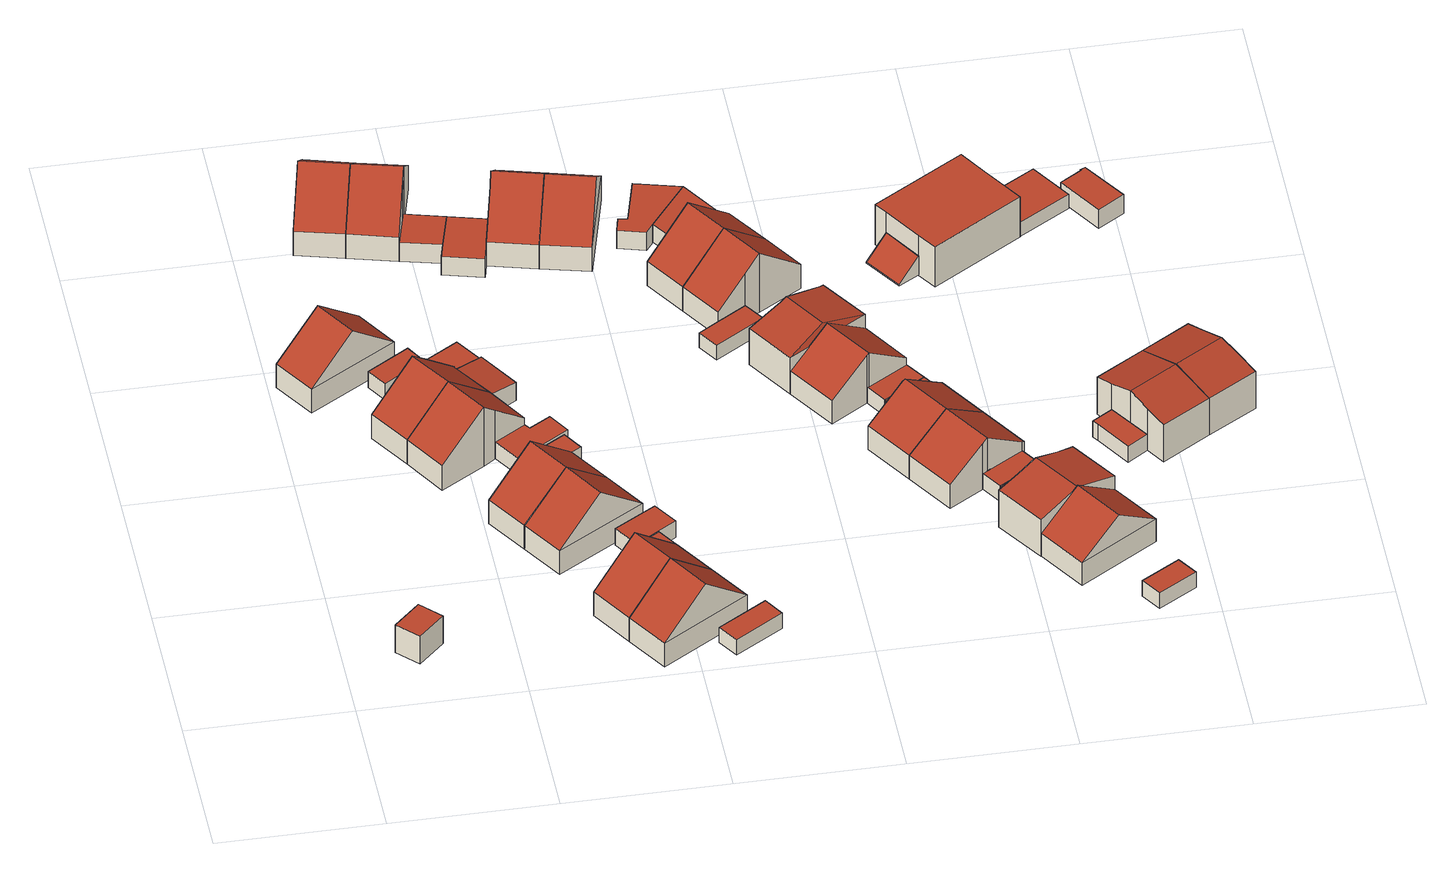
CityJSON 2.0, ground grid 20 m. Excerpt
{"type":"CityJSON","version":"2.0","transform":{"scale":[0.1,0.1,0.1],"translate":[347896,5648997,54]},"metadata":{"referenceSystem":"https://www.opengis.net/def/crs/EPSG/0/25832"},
"CityObjects":{
"building1":{"type":"Building","attributes":{"Geometrietyp2DReferenz":"3000","Gemeindeschluessel":"05315000","function":"51009_1610","roofType":"9999","measuredHeight":4.1},"geometry":[{"type":"Solid","lod":"2","boundaries":[[[[0,1,2,3]],[[1,4,5,2]],[[0,6,4,1]],[[3,7,6,0]],[[2,5,7,3]],[[4,6,7,5]]]],"semantics":{"surfaces":[{"type":"RoofSurface"},{"type":"WallSurface"},{"type":"GroundSurface"}],"values":[[0,1,1,1,1,2]]}}]},
"building2":{"type":"Building","attributes":{"Geometrietyp2DReferenz":"3000","Gemeindeschluessel":"05315000","function":"31001_1010","roofType":"3100","measuredHeight":8.74,"storeysAboveGround":1},"address":[{"country":"Germany","locality":"Köln","thoroughfareNumber":"72","thoroughfareName":"Im Buschfelde"}],"geometry":[{"type":"Solid","lod":"2","boundaries":[[[[8,9,10,11]],[[12,13,9,8]],[[14,15,13,12]],[[11,10,15,14]],[[8,16,12]],[[14,17,11]],[[11,17,16,8]],[[12,16,17,14]],[[9,13,15,10]]]],"semantics":{"surfaces":[{"type":"WallSurface"},{"type":"RoofSurface"},{"type":"GroundSurface"}],"values":[[0,0,0,0,0,0,1,1,2]]}}]},
"building3":{"type":"Building","attributes":{"Geometrietyp2DReferenz":"3000","Gemeindeschluessel":"05315000","function":"31001_1010","roofType":"3100","measuredHeight":8.87,"storeysAboveGround":1},"address":[{"country":"Germany","locality":"Köln","thoroughfareNumber":"70","thoroughfareName":"Im Buschfelde"}],"geometry":[{"type":"Solid","lod":"2","boundaries":[[[[18,19,20,21]],[[22,23,19,18]],[[24,25,23,22]],[[26,27,25,24]],[[28,29,27,26]],[[30,31,29,28]],[[32,33,31,30]],[[21,20,33,32]],[[24,22,18,26]],[[21,32,30,28,26,18]],[[19,23,25,27,29,31,33,20]]]],"semantics":{"surfaces":[{"type":"WallSurface"},{"type":"RoofSurface"},{"type":"GroundSurface"}],"values":[[0,0,0,0,0,0,0,0,1,1,2]]}}]},
"building4":{"type":"Building","attributes":{"Geometrietyp2DReferenz":"3000","Gemeindeschluessel":"05315000","function":"31001_2463","roofType":"1000","measuredHeight":2.4,"storeysAboveGround":1},"address":[{"country":"Germany","locality":"Köln","thoroughfareNumber":"72","thoroughfareName":"Im Buschfelde"}],"geometry":[{"type":"Solid","lod":"2","boundaries":[[[[34,35,36,37]],[[38,39,35,34]],[[40,41,39,38]],[[42,43,41,40]],[[37,36,43,42]],[[40,38,34,37,42]],[[35,39,41,43,36]]]],"semantics":{"surfaces":[{"type":"WallSurface"},{"type":"RoofSurface"},{"type":"GroundSurface"}],"values":[[0,0,0,0,0,1,2]]}}]},
"building5":{"type":"Building","attributes":{"Geometrietyp2DReferenz":"3000","Gemeindeschluessel":"05315000","function":"31001_1010","roofType":"3100","measuredHeight":8.86,"storeysAboveGround":1},"address":[{"country":"Germany","locality":"Köln","thoroughfareNumber":"68","thoroughfareName":"Im Buschfelde"}],"geometry":[{"type":"Solid","lod":"2","boundaries":[[[[44,45,46,47]],[[22,23,45,44]],[[18,19,23,22]],[[21,20,19,18]],[[48,49,20,21]],[[50,51,49,48]],[[47,46,51,50]],[[22,44,47,18]],[[50,48,21,18,47]],[[45,23,19,20,49,51,46]]]],"semantics":{"surfaces":[{"type":"WallSurface"},{"type":"RoofSurface"},{"type":"GroundSurface"}],"values":[[0,0,0,0,0,0,0,1,1,2]]}}]},
"building6":{"type":"Building","attributes":{"Geometrietyp2DReferenz":"3000","Gemeindeschluessel":"05315000","function":"31001_2463","roofType":"1000","measuredHeight":2.37,"storeysAboveGround":1},"address":[{"country":"Germany","locality":"Köln","thoroughfareNumber":"70","thoroughfareName":"Im Buschfelde"}],"geometry":[{"type":"Solid","lod":"2","boundaries":[[[[52,53,35,34]],[[54,55,53,52]],[[56,33,55,54]],[[57,31,33,56]],[[58,29,31,57]],[[38,39,29,58]],[[34,35,39,38]],[[58,57,56,54,52,34,38]],[[53,55,33,31,29,39,35]]]],"semantics":{"surfaces":[{"type":"WallSurface"},{"type":"RoofSurface"},{"type":"GroundSurface"}],"values":[[0,0,0,0,0,0,0,1,2]]}}]},
"building7":{"type":"Building","attributes":{"Geometrietyp2DReferenz":"3000","Gemeindeschluessel":"05315000","function":"31001_1010","roofType":"3100","measuredHeight":8.75,"storeysAboveGround":1},"address":[{"country":"Germany","locality":"Köln","thoroughfareNumber":"66","thoroughfareName":"Im Buschfelde"}],"geometry":[{"type":"Solid","lod":"2","boundaries":[[[[59,60,61,62]],[[63,64,60,59]],[[65,66,64,63]],[[62,61,66,65]],[[59,67,63]],[[65,68,62]],[[62,68,67,59]],[[63,67,68,65]],[[60,64,66,61]]]],"semantics":{"surfaces":[{"type":"WallSurface"},{"type":"RoofSurface"},{"type":"GroundSurface"}],"values":[[0,0,0,0,0,0,1,1,2]]}}]},
"building8":{"type":"Building","attributes":{"Geometrietyp2DReferenz":"3000","Gemeindeschluessel":"05315000","function":"31001_1010","roofType":"3100","measuredHeight":8.79,"storeysAboveGround":1},"address":[{"country":"Germany","locality":"Köln","thoroughfareNumber":"87","thoroughfareName":"Klausenburg-Str."}],"geometry":[{"type":"Solid","lod":"2","boundaries":[[[[69,70,71,72]],[[73,74,70,69]],[[75,76,74,73]],[[72,71,76,75]],[[69,77,73]],[[75,78,72]],[[72,78,77,69]],[[73,77,78,75]],[[70,74,76,71]]]],"semantics":{"surfaces":[{"type":"WallSurface"},{"type":"RoofSurface"},{"type":"GroundSurface"}],"values":[[0,0,0,0,0,0,1,1,2]]}}]},
"building9":{"type":"Building","attributes":{"Geometrietyp2DReferenz":"3000","Gemeindeschluessel":"05315000","function":"31001_1010","roofType":"3100","measuredHeight":8.76,"storeysAboveGround":1},"address":[{"country":"Germany","locality":"Köln","thoroughfareNumber":"64","thoroughfareName":"Im Buschfelde"}],"geometry":[{"type":"Solid","lod":"2","boundaries":[[[[79,80,60,59]],[[81,82,80,79]],[[63,64,82,81]],[[59,60,64,63]],[[79,83,81]],[[63,67,59]],[[59,67,83,79]],[[81,83,67,63]],[[80,82,64,60]]]],"semantics":{"surfaces":[{"type":"WallSurface"},{"type":"RoofSurface"},{"type":"GroundSurface"}],"values":[[0,0,0,0,0,0,1,1,2]]}}]},
"building10":{"type":"Building","attributes":{"Geometrietyp2DReferenz":"3000","Gemeindeschluessel":"05315000","function":"31001_1010","roofType":"2100","measuredHeight":3.06},"address":[{"country":"Germany","locality":"Köln","thoroughfareNumber":"70","thoroughfareName":"Im Buschfelde"}],"geometry":[{"type":"Solid","lod":"2","boundaries":[[[[84,85,86,87]],[[88,89,85,84]],[[90,91,89,88]],[[87,86,91,90]],[[88,84,87,90]],[[85,89,91,86]]]],"semantics":{"surfaces":[{"type":"WallSurface"},{"type":"RoofSurface"},{"type":"GroundSurface"}],"values":[[0,0,0,0,1,2]]}}]},
"building11":{"type":"Building","attributes":{"Geometrietyp2DReferenz":"3000","Gemeindeschluessel":"05315000","function":"31001_2463","roofType":"1000","measuredHeight":2.52,"storeysAboveGround":1},"address":[{"country":"Germany","locality":"Köln","thoroughfareNumber":"68","thoroughfareName":"Im Buschfelde"}],"geometry":[{"type":"Solid","lod":"2","boundaries":[[[[92,93,94,95]],[[96,97,93,92]],[[98,99,97,96]],[[100,101,99,98]],[[102,103,101,100]],[[95,94,103,102]],[[100,98,96,92,95,102]],[[93,97,99,101,103,94]]]],"semantics":{"surfaces":[{"type":"WallSurface"},{"type":"RoofSurface"},{"type":"GroundSurface"}],"values":[[0,0,0,0,0,0,1,2]]}}]},
"building12":{"type":"Building","attributes":{"Geometrietyp2DReferenz":"3000","Gemeindeschluessel":"05315000","function":"31001_1010","roofType":"3100","measuredHeight":8.81,"storeysAboveGround":1},"address":[{"country":"Germany","locality":"Köln","thoroughfareNumber":"62","thoroughfareName":"Im Buschfelde"}],"geometry":[{"type":"Solid","lod":"2","boundaries":[[[[104,105,106,107]],[[108,109,105,104]],[[110,111,109,108]],[[107,106,111,110]],[[104,112,108]],[[110,113,107]],[[107,113,112,104]],[[108,112,113,110]],[[105,109,111,106]]]],"semantics":{"surfaces":[{"type":"WallSurface"},{"type":"RoofSurface"},{"type":"GroundSurface"}],"values":[[0,0,0,0,0,0,1,1,2]]}}]},
"building13":{"type":"Building","attributes":{"Geometrietyp2DReferenz":"3000","Gemeindeschluessel":"05315000","function":"31001_2463","roofType":"1000","measuredHeight":2.26,"storeysAboveGround":1},"address":[{"country":"Germany","locality":"Köln","thoroughfareNumber":"66","thoroughfareName":"Im Buschfelde"}],"geometry":[{"type":"Solid","lod":"2","boundaries":[[[[114,115,116,117]],[[118,119,115,114]],[[120,121,119,118]],[[117,116,121,120]],[[118,114,117,120]],[[115,119,121,116]]]],"semantics":{"surfaces":[{"type":"WallSurface"},{"type":"RoofSurface"},{"type":"GroundSurface"}],"values":[[0,0,0,0,1,2]]}}]},
"building14":{"type":"Building","attributes":{"Geometrietyp2DReferenz":"3000","Gemeindeschluessel":"05315000","function":"31001_1010","roofType":"3100","measuredHeight":8.82,"storeysAboveGround":1},"address":[{"country":"Germany","locality":"Köln","thoroughfareNumber":"60","thoroughfareName":"Im Buschfelde"}],"geometry":[{"type":"Solid","lod":"2","boundaries":[[[[122,123,105,104]],[[124,125,123,122]],[[108,109,125,124]],[[104,105,109,108]],[[122,126,124]],[[108,112,104]],[[104,112,126,122]],[[124,126,112,108]],[[123,125,109,105]]]],"semantics":{"surfaces":[{"type":"WallSurface"},{"type":"RoofSurface"},{"type":"GroundSurface"}],"values":[[0,0,0,0,0,0,1,1,2]]}}]},
"building15":{"type":"Building","attributes":{"Geometrietyp2DReferenz":"3000","Gemeindeschluessel":"05315000","function":"31001_1010","roofType":"3100","measuredHeight":8.76,"storeysAboveGround":1},"address":[{"country":"Germany","locality":"Köln","thoroughfareNumber":"85","thoroughfareName":"Klausenburg-Str."}],"geometry":[{"type":"Solid","lod":"2","boundaries":[[[[73,74,127,128]],[[77,129,74,73]],[[69,70,129,77]],[[130,131,70,69]],[[132,133,131,130]],[[134,135,133,132]],[[128,127,135,134]],[[73,128,134,132,77]],[[130,69,77,132]],[[74,129,70,131,133,135,127]]]],"semantics":{"surfaces":[{"type":"WallSurface"},{"type":"RoofSurface"},{"type":"GroundSurface"}],"values":[[0,0,0,0,0,0,0,1,1,2]]}}]},
"building16":{"type":"Building","attributes":{"Geometrietyp2DReferenz":"3000","Gemeindeschluessel":"05315000","function":"31001_2463","roofType":"1000","measuredHeight":2.29,"storeysAboveGround":1},"address":[{"country":"Germany","locality":"Köln","thoroughfareNumber":"62","thoroughfareName":"Im Buschfelde"}],"geometry":[{"type":"Solid","lod":"2","boundaries":[[[[136,137,138,139]],[[140,141,137,136]],[[142,143,141,140]],[[139,138,143,142]],[[140,136,139,142]],[[137,141,143,138]]]],"semantics":{"surfaces":[{"type":"WallSurface"},{"type":"RoofSurface"},{"type":"GroundSurface"}],"values":[[0,0,0,0,1,2]]}}]},
"building17":{"type":"Building","attributes":{"Geometrietyp2DReferenz":"3000","Gemeindeschluessel":"05315000","function":"31001_2463","roofType":"1000","measuredHeight":2.54,"storeysAboveGround":1},"address":[{"country":"Germany","locality":"Köln","thoroughfareNumber":"64","thoroughfareName":"Im Buschfelde"}],"geometry":[{"type":"Solid","lod":"2","boundaries":[[[[144,145,146,147]],[[148,149,145,144]],[[150,151,149,148]],[[147,146,151,150]],[[148,144,147,150]],[[145,149,151,146]]]],"semantics":{"surfaces":[{"type":"WallSurface"},{"type":"RoofSurface"},{"type":"GroundSurface"}],"values":[[0,0,0,0,1,2]]}}]},
"building18":{"type":"Building","attributes":{"Geometrietyp2DReferenz":"3000","Gemeindeschluessel":"05315000","function":"31001_2463","roofType":"1000","measuredHeight":2.73,"storeysAboveGround":1},"address":[{"country":"Germany","locality":"Köln","thoroughfareNumber":"85","thoroughfareName":"Klausenburg-Str."}],"geometry":[{"type":"Solid","lod":"2","boundaries":[[[[152,153,135,154]],[[155,156,153,152]],[[157,127,156,155]],[[154,135,127,157]],[[155,152,154,157]],[[153,156,127,135]]]],"semantics":{"surfaces":[{"type":"WallSurface"},{"type":"RoofSurface"},{"type":"GroundSurface"}],"values":[[0,0,0,0,1,2]]}}]},
"building19":{"type":"Building","attributes":{"Geometrietyp2DReferenz":"3000","Gemeindeschluessel":"05315000","function":"31001_2463","roofType":"1000","measuredHeight":2.34,"storeysAboveGround":1},"address":[{"country":"Germany","locality":"Köln","thoroughfareNumber":"60","thoroughfareName":"Im Buschfelde"}],"geometry":[{"type":"Solid","lod":"2","boundaries":[[[[158,159,160,161]],[[162,163,159,158]],[[164,165,163,162]],[[161,160,165,164]],[[162,158,161,164]],[[159,163,165,160]]]],"semantics":{"surfaces":[{"type":"WallSurface"},{"type":"RoofSurface"},{"type":"GroundSurface"}],"values":[[0,0,0,0,1,2]]}}]},
"building20":{"type":"Building","attributes":{"Geometrietyp2DReferenz":"3000","Gemeindeschluessel":"05315000","function":"31001_2463","roofType":"1000","measuredHeight":2.73,"storeysAboveGround":1},"address":[{"country":"Germany","locality":"Köln","thoroughfareNumber":"83","thoroughfareName":"Klausenburg-Str."}],"geometry":[{"type":"Solid","lod":"2","boundaries":[[[[152,153,156,155]],[[166,167,153,152]],[[168,169,167,166]],[[170,171,169,168]],[[172,173,171,170]],[[155,156,173,172]],[[170,168,166,152,155,172]],[[153,167,169,171,173,156]]]],"semantics":{"surfaces":[{"type":"WallSurface"},{"type":"RoofSurface"},{"type":"GroundSurface"}],"values":[[0,0,0,0,0,0,1,2]]}}]},
"building21":{"type":"Building","attributes":{"Geometrietyp2DReferenz":"3000","Gemeindeschluessel":"05315000","function":"31001_1010","roofType":"3100","measuredHeight":8.78,"storeysAboveGround":1},"address":[{"country":"Germany","locality":"Köln","thoroughfareNumber":"83","thoroughfareName":"Klausenburg-Str."}],"geometry":[{"type":"Solid","lod":"2","boundaries":[[[[174,167,169,175]],[[176,177,167,174]],[[178,179,177,176]],[[180,181,179,178]],[[182,183,181,180]],[[184,185,183,182]],[[175,169,185,184]],[[174,175,184,182,176]],[[180,178,176,182]],[[167,177,179,181,183,185,169]]]],"semantics":{"surfaces":[{"type":"WallSurface"},{"type":"RoofSurface"},{"type":"GroundSurface"}],"values":[[0,0,0,0,0,0,0,1,1,2]]}}]},
"building22":{"type":"Building","attributes":{"Geometrietyp2DReferenz":"3000","Gemeindeschluessel":"05315000","function":"31001_1010","roofType":"3100","measuredHeight":8.82,"storeysAboveGround":1},"address":[{"country":"Germany","locality":"Köln","thoroughfareNumber":"81","thoroughfareName":"Klausenburg-Str."}],"geometry":[{"type":"Solid","lod":"2","boundaries":[[[[186,187,181,180]],[[188,189,187,186]],[[184,185,189,188]],[[180,181,185,184]],[[186,190,188]],[[184,182,180]],[[180,182,190,186]],[[188,190,182,184]],[[187,189,185,181]]]],"semantics":{"surfaces":[{"type":"WallSurface"},{"type":"RoofSurface"},{"type":"GroundSurface"}],"values":[[0,0,0,0,0,0,1,1,2]]}}]},
"building23":{"type":"Building","attributes":{"Geometrietyp2DReferenz":"3000","Gemeindeschluessel":"05315000","function":"31001_2463","roofType":"1000","measuredHeight":2.26,"storeysAboveGround":1},"address":[{"country":"Germany","locality":"Köln","thoroughfareNumber":"77","thoroughfareName":"Klausenburg-Str."}],"geometry":[{"type":"Solid","lod":"2","boundaries":[[[[191,192,193,194]],[[195,196,192,191]],[[197,198,196,195]],[[199,200,198,197]],[[194,193,200,199]],[[197,195,191,194,199]],[[192,196,198,200,193]]]],"semantics":{"surfaces":[{"type":"WallSurface"},{"type":"RoofSurface"},{"type":"GroundSurface"}],"values":[[0,0,0,0,0,1,2]]}}]},
"building24":{"type":"Building","attributes":{"Geometrietyp2DReferenz":"3000","Gemeindeschluessel":"05315000","function":"31001_2463","roofType":"1000","measuredHeight":2.73,"storeysAboveGround":1},"address":[{"country":"Germany","locality":"Köln","thoroughfareNumber":"81","thoroughfareName":"Klausenburg-Str."}],"geometry":[{"type":"Solid","lod":"2","boundaries":[[[[201,202,203,204]],[[205,206,202,201]],[[207,208,206,205]],[[209,210,208,207]],[[211,212,210,209]],[[213,214,212,211]],[[204,203,214,213]],[[211,209,207,205,201,204,213]],[[202,206,208,210,212,214,203]]]],"semantics":{"surfaces":[{"type":"WallSurface"},{"type":"RoofSurface"},{"type":"GroundSurface"}],"values":[[0,0,0,0,0,0,0,1,2]]}}]},
"building25":{"type":"Building","attributes":{"Geometrietyp2DReferenz":"3000","Gemeindeschluessel":"05315000","function":"31001_1010","roofType":"3100","measuredHeight":8.79,"storeysAboveGround":1},"address":[{"country":"Germany","locality":"Köln","thoroughfareNumber":"79","thoroughfareName":"Klausenburg-Str."}],"geometry":[{"type":"Solid","lod":"2","boundaries":[[[[215,216,217,218]],[[219,220,216,215]],[[221,222,220,219]],[[218,217,222,221]],[[215,223,219]],[[221,224,218]],[[218,224,223,215]],[[219,223,224,221]],[[216,220,222,217]]]],"semantics":{"surfaces":[{"type":"WallSurface"},{"type":"RoofSurface"},{"type":"GroundSurface"}],"values":[[0,0,0,0,0,0,1,1,2]]}}]},
"building26":{"type":"Building","attributes":{"Geometrietyp2DReferenz":"3000","Gemeindeschluessel":"05315000","function":"31001_2463","roofType":"1000","measuredHeight":2.69,"storeysAboveGround":1},"address":[{"country":"Germany","locality":"Köln","thoroughfareNumber":"79","thoroughfareName":"Klausenburg-Str."}],"geometry":[{"type":"Solid","lod":"2","boundaries":[[[[225,226,227,207]],[[228,229,226,225]],[[209,230,229,228]],[[207,227,230,209]],[[228,225,207,209]],[[226,229,230,227]]]],"semantics":{"surfaces":[{"type":"WallSurface"},{"type":"RoofSurface"},{"type":"GroundSurface"}],"values":[[0,0,0,0,1,2]]}}]},
"building27":{"type":"Building","attributes":{"Geometrietyp2DReferenz":"3000","Gemeindeschluessel":"05315000","function":"31001_1010","roofType":"3100","measuredHeight":8.8,"storeysAboveGround":1},"address":[{"country":"Germany","locality":"Köln","thoroughfareNumber":"77","thoroughfareName":"Klausenburg-Str."}],"geometry":[{"type":"Solid","lod":"2","boundaries":[[[[231,232,233,234]],[[235,236,232,231]],[[219,220,236,235]],[[223,237,220,219]],[[215,216,237,223]],[[238,239,216,215]],[[234,233,239,238]],[[219,235,231,234,223]],[[238,215,223,234]],[[232,236,220,237,216,239,233]]]],"semantics":{"surfaces":[{"type":"WallSurface"},{"type":"RoofSurface"},{"type":"GroundSurface"}],"values":[[0,0,0,0,0,0,0,1,1,2]]}}]},
"building28":{"type":"Building","attributes":{"Geometrietyp2DReferenz":"3000","Gemeindeschluessel":"05315000","function":"31001_1010","roofType":"5000","measuredHeight":6.84,"storeysAboveGround":1},"address":[{"country":"Germany","locality":"Köln","thoroughfareNumber":"75","thoroughfareName":"Klausenburg-Str."}],"geometry":[{"type":"Solid","lod":"2","boundaries":[[[[240,241,242,243]],[[244,245,241,240]],[[246,247,245,244]],[[248,249,247,246]],[[250,251,249,248]],[[252,253,251,250]],[[243,242,253,252]],[[246,244,240,243,254]],[[243,252,254]],[[252,250,248,246,254]],[[241,245,247,249,251,253,242]]]],"semantics":{"surfaces":[{"type":"WallSurface"},{"type":"RoofSurface"},{"type":"GroundSurface"}],"values":[[0,0,0,0,0,0,0,1,1,1,2]]}}]},
"building29":{"type":"Building","attributes":{"Geometrietyp2DReferenz":"3000","Gemeindeschluessel":"05315000","function":"31001_2463","roofType":"1000","measuredHeight":2.37,"storeysAboveGround":1},"address":[{"country":"Germany","locality":"Köln","thoroughfareNumber":"75","thoroughfareName":"Klausenburg-Str."}],"geometry":[{"type":"Solid","lod":"2","boundaries":[[[[255,249,256,257]],[[258,245,249,255]],[[259,260,245,258]],[[257,256,260,259]],[[258,255,257,259]],[[249,245,260,256]]]],"semantics":{"surfaces":[{"type":"WallSurface"},{"type":"RoofSurface"},{"type":"GroundSurface"}],"values":[[0,0,0,0,1,2]]}}]},
"building30":{"type":"Building","attributes":{"Geometrietyp2DReferenz":"3000","Gemeindeschluessel":"05315000","function":"31001_1010","roofType":"3100","measuredHeight":7.34,"storeysAboveGround":1},"address":[{"country":"Germany","locality":"Köln","thoroughfareNumber":"73","thoroughfareName":"Klausenburg-Str."}],"geometry":[{"type":"Solid","lod":"2","boundaries":[[[[261,242,262,263]],[[264,265,242,261]],[[266,253,265,264]],[[267,268,253,266]],[[269,270,268,267]],[[271,272,270,269]],[[263,262,272,271]],[[261,263,271,269,264]],[[267,266,264,269]],[[242,265,253,268,270,272,262]]]],"semantics":{"surfaces":[{"type":"WallSurface"},{"type":"RoofSurface"},{"type":"GroundSurface"}],"values":[[0,0,0,0,0,0,0,1,1,2]]}}]},
"building31":{"type":"Building","attributes":{"Geometrietyp2DReferenz":"3000","Gemeindeschluessel":"05315000","function":"31001_1010","roofType":"3100","measuredHeight":7.29,"storeysAboveGround":1},"address":[{"country":"Germany","locality":"Köln","thoroughfareNumber":"71","thoroughfareName":"Klausenburg-Str."}],"geometry":[{"type":"Solid","lod":"2","boundaries":[[[[273,274,275,276]],[[277,278,274,273]],[[279,280,278,277]],[[281,282,280,279]],[[283,284,282,281]],[[285,286,284,283]],[[276,275,286,285]],[[279,277,273,276,281]],[[285,283,281,276]],[[274,278,280,282,284,286,275]]]],"semantics":{"surfaces":[{"type":"WallSurface"},{"type":"RoofSurface"},{"type":"GroundSurface"}],"values":[[0,0,0,0,0,0,0,1,1,2]]}}]},
"building32":{"type":"Building","attributes":{"Geometrietyp2DReferenz":"3000","Gemeindeschluessel":"05315000","function":"31001_2463","roofType":"1000","measuredHeight":2.34,"storeysAboveGround":1},"address":[{"country":"Germany","locality":"Köln","thoroughfareNumber":"73","thoroughfareName":"Klausenburg-Str."}],"geometry":[{"type":"Solid","lod":"2","boundaries":[[[[287,288,268,289]],[[290,291,288,287]],[[292,272,291,290]],[[289,268,272,292]],[[290,287,289,292]],[[288,291,272,268]]]],"semantics":{"surfaces":[{"type":"WallSurface"},{"type":"RoofSurface"},{"type":"GroundSurface"}],"values":[[0,0,0,0,1,2]]}}]},
"building33":{"type":"Building","attributes":{"Geometrietyp2DReferenz":"3000","Gemeindeschluessel":"05315000","function":"31001_2463","roofType":"1000","measuredHeight":2.35,"storeysAboveGround":1},"address":[{"country":"Germany","locality":"Köln","thoroughfareNumber":"71","thoroughfareName":"Klausenburg-Str."}],"geometry":[{"type":"Solid","lod":"2","boundaries":[[[[293,284,288,287]],[[294,280,284,293]],[[290,291,280,294]],[[287,288,291,290]],[[294,293,287,290]],[[284,280,291,288]]]],"semantics":{"surfaces":[{"type":"WallSurface"},{"type":"RoofSurface"},{"type":"GroundSurface"}],"values":[[0,0,0,0,1,2]]}}]},
"building34":{"type":"Building","attributes":{"Geometrietyp2DReferenz":"3000","Gemeindeschluessel":"05315000","function":"31001_1010","roofType":"3100","measuredHeight":7.27,"storeysAboveGround":1},"address":[{"country":"Germany","locality":"Köln","thoroughfareNumber":"69","thoroughfareName":"Klausenburg-Str."}],"geometry":[{"type":"Solid","lod":"2","boundaries":[[[[295,296,297,298]],[[299,300,296,295]],[[273,274,300,299]],[[276,275,274,273]],[[285,286,275,276]],[[301,302,286,285]],[[303,304,302,301]],[[298,297,304,303]],[[273,299,295,298,276]],[[303,301,285,276,298]],[[296,300,274,275,286,302,304,297]]]],"semantics":{"surfaces":[{"type":"WallSurface"},{"type":"RoofSurface"},{"type":"GroundSurface"}],"values":[[0,0,0,0,0,0,0,0,1,1,2]]}}]},
"building35":{"type":"Building","attributes":{"Geometrietyp2DReferenz":"3000","Gemeindeschluessel":"05315000","function":"31001_2463","roofType":"1000","measuredHeight":2.31,"storeysAboveGround":1},"address":[{"country":"Germany","locality":"Köln","thoroughfareNumber":"69","thoroughfareName":"Klausenburg-Str."}],"geometry":[{"type":"Solid","lod":"2","boundaries":[[[[305,306,307,308]],[[309,310,306,305]],[[311,312,310,309]],[[308,307,312,311]],[[309,305,308,311]],[[306,310,312,307]]]],"semantics":{"surfaces":[{"type":"WallSurface"},{"type":"RoofSurface"},{"type":"GroundSurface"}],"values":[[0,0,0,0,1,2]]}}]},
"building36":{"type":"Building","attributes":{"Geometrietyp2DReferenz":"3000","Gemeindeschluessel":"05315000","function":"31001_2463","roofType":"1000","measuredHeight":2.35,"storeysAboveGround":1},"address":[{"country":"Germany","locality":"Köln","thoroughfareNumber":"67","thoroughfareName":"Klausenburg-Str."}],"geometry":[{"type":"Solid","lod":"2","boundaries":[[[[313,314,315,305]],[[316,317,314,313]],[[309,318,317,316]],[[305,315,318,309]],[[316,313,305,309]],[[314,317,318,315]]]],"semantics":{"surfaces":[{"type":"WallSurface"},{"type":"RoofSurface"},{"type":"GroundSurface"}],"values":[[0,0,0,0,1,2]]}}]},
"building37":{"type":"Building","attributes":{"Geometrietyp2DReferenz":"3000","Gemeindeschluessel":"05315000","function":"31001_1010","roofType":"3100","measuredHeight":7.01,"storeysAboveGround":1},"address":[{"country":"Germany","locality":"Köln","thoroughfareNumber":"67","thoroughfareName":"Klausenburg-Str."}],"geometry":[{"type":"Solid","lod":"2","boundaries":[[[[319,320,321,322]],[[323,324,320,319]],[[325,326,324,323]],[[327,328,326,325]],[[329,330,328,327]],[[331,332,330,329]],[[333,334,332,331]],[[322,321,334,333]],[[325,323,319,322,327]],[[333,331,329,327,322]],[[320,324,326,328,330,332,334,321]]]],"semantics":{"surfaces":[{"type":"WallSurface"},{"type":"RoofSurface"},{"type":"GroundSurface"}],"values":[[0,0,0,0,0,0,0,0,1,1,2]]}}]},
"building38":{"type":"Building","attributes":{"Geometrietyp2DReferenz":"3000","Gemeindeschluessel":"05315000","function":"31001_1010","roofType":"3100","measuredHeight":7.36,"storeysAboveGround":1},"address":[{"country":"Germany","locality":"Köln","thoroughfareNumber":"65","thoroughfareName":"Klausenburg-Str."}],"geometry":[{"type":"Solid","lod":"2","boundaries":[[[[335,336,337,338]],[[339,340,336,335]],[[341,342,340,339]],[[338,337,342,341]],[[335,343,339]],[[341,344,338]],[[338,344,343,335]],[[339,343,344,341]],[[336,340,342,337]]]],"semantics":{"surfaces":[{"type":"WallSurface"},{"type":"RoofSurface"},{"type":"GroundSurface"}],"values":[[0,0,0,0,0,0,1,1,2]]}}]},
"building39":{"type":"Building","attributes":{"Geometrietyp2DReferenz":"3000","Gemeindeschluessel":"05315000","function":"31001_2463","roofType":"2100","measuredHeight":2.78,"storeysAboveGround":1},"address":[{"country":"Germany","locality":"Köln","thoroughfareNumber":"28","thoroughfareName":"Klausenburg-Str."}],"geometry":[{"type":"Solid","lod":"2","boundaries":[[[[345,346,347,348]],[[349,350,346,345]],[[351,352,350,349]],[[348,347,352,351]],[[349,345,348,351]],[[346,350,352,347]]]],"semantics":{"surfaces":[{"type":"WallSurface"},{"type":"RoofSurface"},{"type":"GroundSurface"}],"values":[[0,0,0,0,1,2]]}}]},
"building40":{"type":"Building","attributes":{"Geometrietyp2DReferenz":"3000","Gemeindeschluessel":"05315000","function":"31001_2463","roofType":"1000","measuredHeight":2.31,"storeysAboveGround":1},"address":[{"country":"Germany","locality":"Köln","thoroughfareNumber":"47","thoroughfareName":"Klausenburg-Str."}],"geometry":[{"type":"Solid","lod":"2","boundaries":[[[[353,354,355,356]],[[357,358,354,353]],[[359,360,358,357]],[[356,355,360,359]],[[357,353,356,359]],[[354,358,360,355]]]],"semantics":{"surfaces":[{"type":"WallSurface"},{"type":"RoofSurface"},{"type":"GroundSurface"}],"values":[[0,0,0,0,1,2]]}}]},
"building41":{"type":"Building","attributes":{"Geometrietyp2DReferenz":"3000","Gemeindeschluessel":"05315000","function":"31001_1010","roofType":"9999","measuredHeight":6,"storeysAboveGround":1},"address":[{"country":"Germany","locality":"Köln","thoroughfareNumber":"28","thoroughfareName":"Klausenburg-Str."}],"geometry":[{"type":"Solid","lod":"2","boundaries":[[[[361,362,363,364,365,366,367]],[[365,368,369,366]],[[364,370,368,365]],[[363,371,370,364]],[[362,372,371,363]],[[361,373,372,362]],[[367,374,373,361]],[[366,369,374,367]],[[368,370,371,372,373,374,369]]]],"semantics":{"surfaces":[{"type":"RoofSurface"},{"type":"WallSurface"},{"type":"GroundSurface"}],"values":[[0,1,1,1,1,1,1,1,2]]}}]},
"building42":{"type":"Building","attributes":{"Geometrietyp2DReferenz":"3000","Gemeindeschluessel":"05315000","function":"31001_2463","roofType":"1000","measuredHeight":2.41,"storeysAboveGround":1},"address":[{"country":"Germany","locality":"Köln","thoroughfareNumber":"63","thoroughfareName":"Klausenburg-Str."}],"geometry":[{"type":"Solid","lod":"2","boundaries":[[[[375,376,377,378]],[[379,380,376,375]],[[381,382,380,379]],[[383,384,382,381]],[[378,377,384,383]],[[381,379,375,378,383]],[[376,380,382,384,377]]]],"semantics":{"surfaces":[{"type":"WallSurface"},{"type":"RoofSurface"},{"type":"GroundSurface"}],"values":[[0,0,0,0,0,1,2]]}}]},
"building43":{"type":"Building","attributes":{"Geometrietyp2DReferenz":"3000","Gemeindeschluessel":"05315000","function":"31001_1010","roofType":"3100","measuredHeight":7.03,"storeysAboveGround":1},"address":[{"country":"Germany","locality":"Köln","thoroughfareNumber":"63","thoroughfareName":"Klausenburg-Str."}],"geometry":[{"type":"Solid","lod":"2","boundaries":[[[[385,386,387,388]],[[389,390,386,385]],[[391,392,390,389]],[[393,394,392,391]],[[395,396,394,393]],[[397,398,396,395]],[[399,400,398,397]],[[388,387,400,399]],[[393,391,389,385,395]],[[388,399,397,395,385]],[[386,390,392,394,396,398,400,387]]]],"semantics":{"surfaces":[{"type":"WallSurface"},{"type":"RoofSurface"},{"type":"GroundSurface"}],"values":[[0,0,0,0,0,0,0,0,1,1,2]]}}]},
"building44":{"type":"Building","attributes":{"Geometrietyp2DReferenz":"3000","Gemeindeschluessel":"05315000","function":"31001_2463","roofType":"1000","measuredHeight":2.16,"storeysAboveGround":1},"address":[{"country":"Germany","locality":"Köln","thoroughfareNumber":"28","thoroughfareName":"Klausenburg-Str."}],"geometry":[{"type":"Solid","lod":"2","boundaries":[[[[401,402,403,404]],[[405,406,402,401]],[[407,408,406,405]],[[404,403,408,407]],[[405,401,404,407]],[[402,406,408,403]]]],"semantics":{"surfaces":[{"type":"WallSurface"},{"type":"RoofSurface"},{"type":"GroundSurface"}],"values":[[0,0,0,0,1,2]]}}]},
"building45":{"type":"Building","attributes":{"Geometrietyp2DReferenz":"3000","Gemeindeschluessel":"05315000","function":"31001_1010","roofType":"3100","measuredHeight":7.01,"storeysAboveGround":1},"address":[{"country":"Germany","locality":"Köln","thoroughfareNumber":"61","thoroughfareName":"Klausenburg-Str."}],"geometry":[{"type":"Solid","lod":"2","boundaries":[[[[393,394,396,395]],[[409,410,394,393]],[[411,412,410,409]],[[413,414,412,411]],[[415,416,414,413]],[[417,418,416,415]],[[397,398,418,417]],[[395,396,398,397]],[[411,409,393,395,413]],[[397,417,415,413,395]],[[394,410,412,414,416,418,398,396]]]],"semantics":{"surfaces":[{"type":"WallSurface"},{"type":"RoofSurface"},{"type":"GroundSurface"}],"values":[[0,0,0,0,0,0,0,0,1,1,2]]}}]},
"building46":{"type":"Building","attributes":{"Geometrietyp2DReferenz":"3000","Gemeindeschluessel":"05315000","function":"31001_2463","roofType":"1000","measuredHeight":2.74,"storeysAboveGround":1},"address":[{"country":"Germany","locality":"Köln","thoroughfareNumber":"26","thoroughfareName":"Klausenburg-Str."}],"geometry":[{"type":"Solid","lod":"2","boundaries":[[[[419,420,421,422]],[[423,424,420,419]],[[425,426,424,423]],[[427,428,426,425]],[[429,430,428,427]],[[422,421,430,429]],[[427,425,423,419,422,429]],[[420,424,426,428,430,421]]]],"semantics":{"surfaces":[{"type":"WallSurface"},{"type":"RoofSurface"},{"type":"GroundSurface"}],"values":[[0,0,0,0,0,0,1,2]]}}]}
},
"vertices":[
[86,68,45],[118,99,45],[94,124,45],[62,93,45],[118,99,4],[94,124,4],[86,68,4],[62,93,4],
[148,586,41],[148,586,6],[116,638,6],[116,638,41],[41,520,41],[41,520,6],[9,571,41],[9,571,6],[94,553,93],[63,604,93],
[185,445,95],[185,445,7],[239,478,7],[239,478,43],[132,412,43],[132,412,7],[100,463,43],[100,463,7],[153,496,95],[153,496,7],[168,505,81],[168,505,7],[207,529,43],[207,529,7],[207,528,43],[207,528,7],
[178,559,31],[178,559,7],[163,584,7],[163,584,31],[146,539,31],[146,539,7],[127,527,31],[127,527,7],[112,552,31],[112,552,7],
[163,360,43],[163,360,7],[217,393,7],[217,393,95],[270,427,43],[270,427,7],[232,403,80],[232,403,7],
[220,585,31],[220,585,7],[242,550,31],[242,550,7],[207,528,31],[207,529,31],[168,505,31],
[344,308,43],[344,308,8],[312,359,8],[312,359,43],[237,241,43],[237,241,8],[205,292,43],[205,292,8],[291,274,95],[259,326,95],
[159,900,43],[159,900,7],[100,916,7],[100,916,43],[126,779,43],[126,779,7],[68,794,43],[68,794,7],[142,839,95],[84,855,95],
[376,256,43],[376,256,8],[269,190,43],[269,190,8],[322,223,95],
[273,499,35],[273,499,8],[242,550,8],[242,550,35],[239,478,39],[239,478,8],[207,528,39],[207,528,8],
[275,420,33],[275,420,8],[270,427,8],[270,427,33],[301,436,33],[301,436,8],[317,409,33],[317,409,8],[253,369,33],[253,369,8],[232,403,33],[232,403,8],
[433,127,44],[433,127,9],[401,178,9],[401,178,44],[326,60,44],[326,60,9],[294,112,44],[294,112,9],[379,94,97],[347,145,97],
[327,379,31],[327,379,8],[312,404,8],[312,404,31],[269,344,31],[269,344,8],[253,368,31],[253,368,8],
[465,76,44],[465,76,9],[358,9,44],[358,9,9],[411,42,97],
[185,763,7],[185,763,43],[142,839,7],[217,885,43],[217,885,7],[201,824,95],[201,824,7],[198,812,84],[198,812,7],
[409,183,32],[409,183,9],[388,217,9],[388,217,32],[359,152,32],[359,152,9],[339,186,32],[339,186,9],
[410,231,33],[410,231,8],[391,261,8],[391,261,33],[359,199,33],[359,199,8],[340,230,33],[340,230,8],
[246,799,35],[246,799,7],[198,812,35],[233,751,35],[233,751,7],[185,763,35],
[501,52,32],[501,52,9],[486,77,9],[486,77,32],[442,15,32],[442,15,9],[426,40,32],[426,40,9],
[294,786,35],[294,786,7],[281,738,35],[281,738,7],[276,718,35],[276,718,7],[228,731,35],[228,731,7],
[294,786,84],[281,738,43],[297,799,95],[297,799,7],[313,860,43],[313,860,7],[372,844,43],[372,844,7],[356,783,95],[356,783,7],[339,722,43],[339,722,7],
[430,829,43],[430,829,7],[398,707,43],[398,707,7],[414,768,95],
[554,592,30],[554,592,8],[519,570,8],[519,570,30],[570,567,30],[570,567,8],[510,529,30],[510,529,8],[494,554,30],[494,554,8],
[448,760,34],[448,760,7],[437,762,7],[437,762,34],[464,820,34],[464,820,7],[520,805,34],[520,805,7],[474,745,34],[474,745,7],[465,733,34],[465,733,7],[432,742,34],[432,742,7],
[594,688,43],[594,688,7],[561,739,7],[561,739,43],[487,621,43],[487,621,7],[455,672,43],[455,672,7],[540,655,95],[508,706,95],
[549,759,34],[549,759,8],[520,805,8],[489,722,34],[489,722,8],[474,745,8],
[554,592,77],[554,592,7],[572,604,7],[572,604,95],[519,570,43],[519,570,7],[540,655,7],[626,637,43],[626,637,7],
[545,516,61],[545,516,7],[582,457,7],[582,457,61],[586,541,73],[586,541,7],[593,546,76],[593,546,7],[637,573,62],[637,573,7],[641,576,61],[641,576,7],[679,517,61],[679,517,7],[626,493,76],
[637,573,31],[621,599,7],[621,599,31],[586,541,31],[570,567,31],[570,567,7],
[582,457,41],[620,397,7],[620,397,41],[630,487,81],[630,487,7],[679,517,41],[716,457,41],[716,457,7],[668,427,81],[668,427,7],[665,426,78],[665,426,7],
[689,287,42],[689,287,7],[737,317,7],[737,317,80],[652,346,42],[652,346,7],[697,375,78],[697,375,7],[700,376,80],[700,376,7],[748,406,42],[748,406,7],[785,347,42],[785,347,7],
[732,432,31],[732,432,7],[716,457,31],[681,400,31],[681,400,7],[665,426,31],
[748,406,31],[697,375,31],
[768,254,75],[768,254,7],[774,258,7],[774,258,80],[726,228,42],[726,228,7],[822,288,42],[822,288,7],[819,286,44],[819,286,7],
[835,261,31],[835,261,8],[819,286,8],[819,286,31],[784,229,31],[784,229,8],[768,254,31],[768,254,8],
[851,235,31],[851,235,7],[835,261,7],[800,203,31],[800,203,7],[784,229,7],
[813,128,61],[813,128,6],[861,159,6],[861,159,77],[775,188,61],[775,188,6],[800,203,69],[800,203,6],[823,218,77],[823,218,6],[851,235,67],[851,235,6],[871,248,61],[871,248,6],[909,189,61],[909,189,6],
[946,130,41],[946,130,7],[909,189,7],[909,189,41],[850,69,41],[850,69,7],[813,128,41],[813,128,7],[898,99,80],[861,159,80],
[733,684,35],[733,684,7],[707,668,7],[707,668,8],[762,637,35],[762,637,7],[737,622,8],[737,622,7],
[977,43,30],[977,43,7],[961,68,7],[961,68,30],[930,14,30],[930,14,7],[914,39,30],[914,39,7],
[733,684,66],[762,637,66],[777,614,66],[887,683,66],[855,734,66],[834,768,66],[723,699,66],[855,734,6],[834,768,6],[887,683,6],[777,614,6],[762,637,6],[733,684,6],[723,699,6],
[964,289,31],[964,289,7],[932,339,7],[932,339,31],[939,272,31],[939,272,7],[912,316,31],[912,316,7],[907,323,31],[907,323,7],
[949,313,78],[949,313,8],[964,289,8],[964,289,70],[932,339,69],[932,339,8],[919,361,63],[919,361,8],[978,398,63],[978,398,8],[1008,350,78],[1008,350,8],[1038,302,63],[1038,302,8],[979,265,63],[979,265,8],
[950,722,28],[950,722,7],[918,773,7],[918,773,28],[887,683,28],[887,683,7],[855,734,28],[855,734,7],
[1037,435,63],[1037,435,8],[1050,414,69],[1050,414,8],[1067,387,78],[1067,387,8],[1080,368,72],[1080,368,8],[1098,339,63],[1098,339,8],
[969,753,36],[969,753,8],[970,752,8],[970,752,36],[975,756,36],[975,756,8],[1010,701,36],[1010,701,8],[977,680,36],[977,680,8],[943,735,36],[943,735,8]
]}
